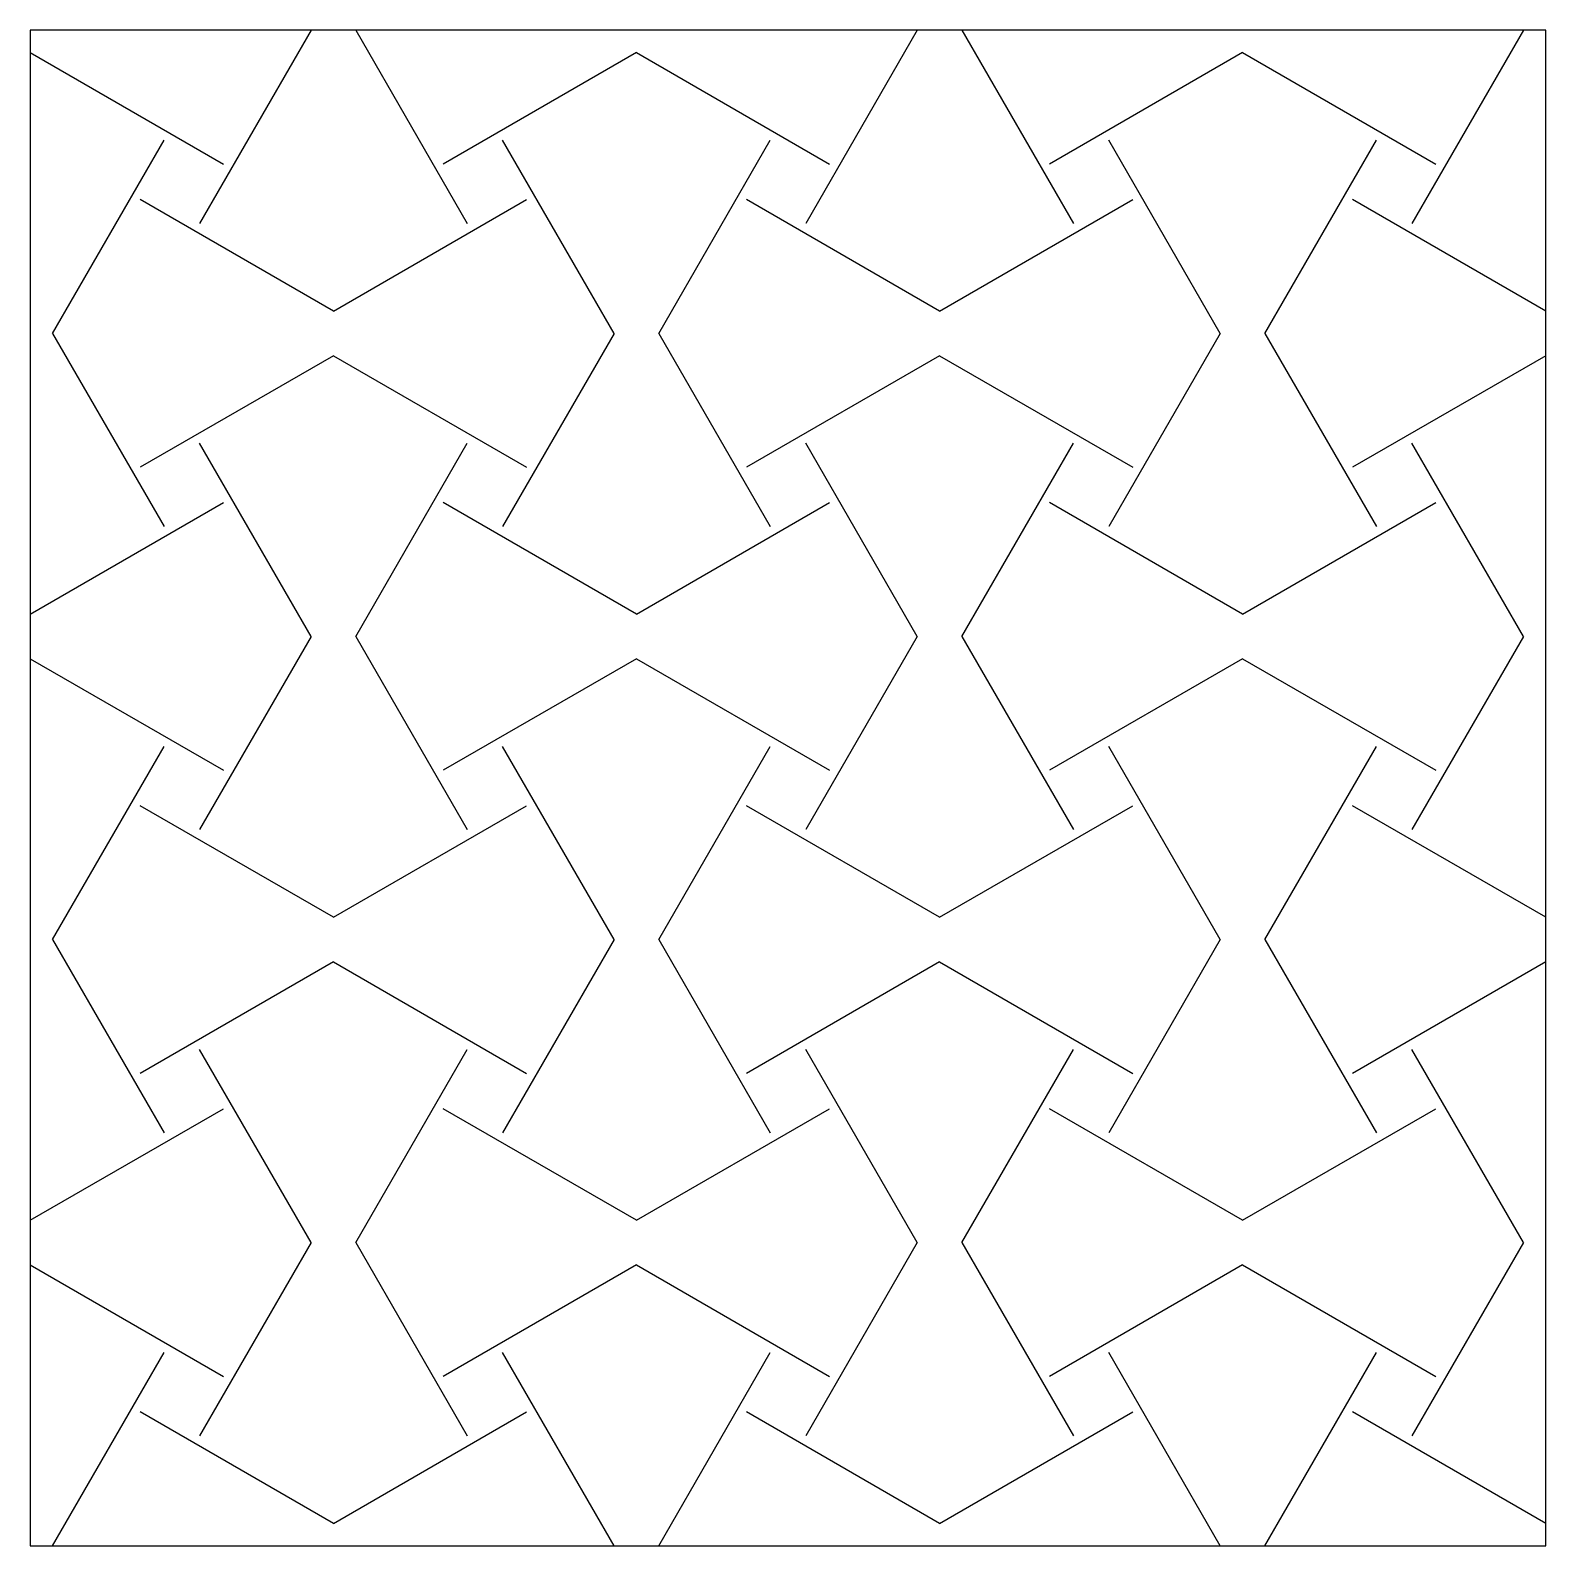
# Model space of a CAD drawing. Header units: metres. Extents: x 0 to 6.79, y 0 to 6.79.
import ezdxf

# ---------------------------------------------------------------- set-up
doc = ezdxf.new("R2010")
doc.units = ezdxf.units.M

# ---------------------------------------------------------------- blocks, each defined once
blk = doc.blocks.new('UnitCell')
for p, q in [((1.2586, 1.3586), (0.7586, 0.4926)), ((0, 1.2586), (0.866, 0.7586)), ((0.1, 0), (0.6, 0.866)), ((1.3586, 0.1), (0.4926, 0.6))]:
    blk.add_line(p, q)

msp = doc.modelspace()

# ---------------------------------------------------------------- linework, layer by layer
for p, q in [((6.7931, 6.7931), (0, 6.7931)), ((0, 6.7931), (0, 0)), ((6.7931, 0), (6.7931, 6.7931)), ((0, 0), (6.7931, 0))]:
    msp.add_line(p, q)

# ---------------------------------------------------------------- block references
for p in [(0, 5.4345), (2.7172, 5.4345), (5.4345, 5.4345), (1.3586, 4.0759), (4.0759, 4.0759), (0, 2.7172), (2.7172, 2.7172), (5.4345, 2.7172), (1.3586, 1.3586), (4.0759, 1.3586), (0, 0), (2.7172, 0), (5.4345, 0)]:
    msp.add_blockref('UnitCell', p)
at = {"xscale": -1}
for p in [(2.7172, 5.4345), (5.4345, 5.4345), (1.3586, 4.0759), (4.0759, 4.0759), (6.7931, 4.0759), (2.7172, 2.7172), (5.4345, 2.7172), (1.3586, 1.3586), (4.0759, 1.3586), (6.7931, 1.3586), (2.7172, 0), (5.4345, 0)]:
    msp.add_blockref('UnitCell', p, dxfattribs=at)

doc.saveas('drawing.dxf')
